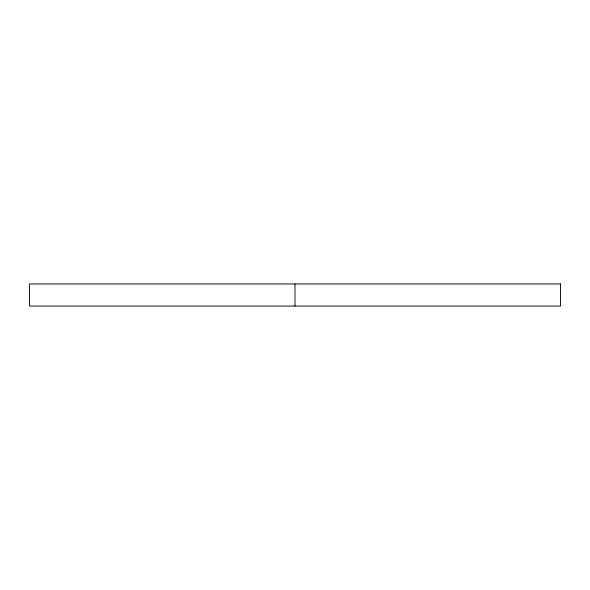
<?xml version="1.0" encoding="UTF-8"?>
<svg xmlns="http://www.w3.org/2000/svg" width="590" height="590" viewBox="0 0 590 590"><rect width="100%" height="100%" fill="white"/><g stroke="black" fill="none" stroke-linecap="round" stroke-linejoin="round"><path stroke-width="0.89" d="M295 283.945L295 306.055M560.5 283.945L29.5 283.945L29.5 306.055L560.5 306.055L560.5 283.945"/></g></svg>
